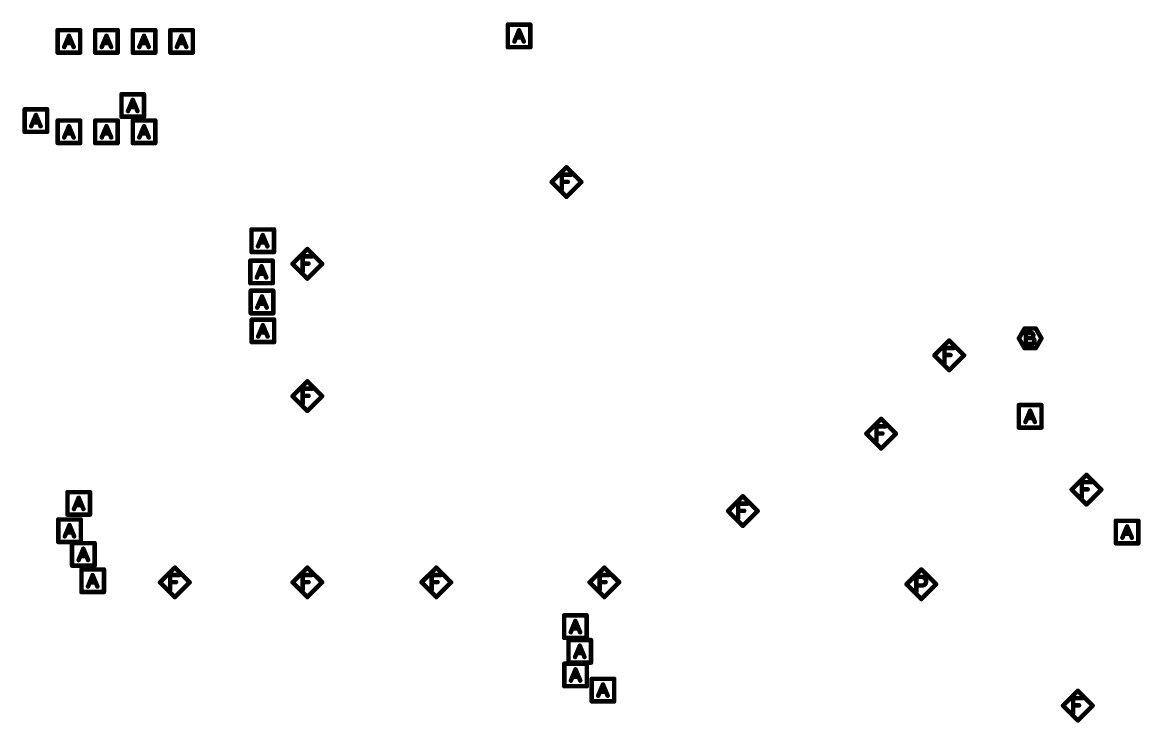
# Model space of a CAD drawing. Extents: x -14.2 to 19.9, y -5.2 to 16.9.
# Drawn here: x 2.344 to 3.833, y 1.987 to 2.919 of the extents above; entities that cross this region are included whole.
import ezdxf

# ---------------------------------------------------------------- set-up
doc = ezdxf.new("R2010")
doc.units = 0
doc.layers.get('0').update_dxf_attribs({"linetype": 'CONTINUOUS'})
doc.layers.add('FAB', color=2, linetype='CONTINUOUS')

# ---------------------------------------------------------------- blocks, each defined once
blk = doc.blocks.new('ROUND_1')
at = {"const_width": 0.003}
blk.add_lwpolyline([(-0.0015, 0, 1), (0.0015, 0, 1)], format="xyb", close=True, dxfattribs=at)

msp = doc.modelspace()

# ---------------------------------------------------------------- linework, layer by layer
at = {"layer": 'FAB', "const_width": 0.006}
for points in [[(2.9905, 2.8864), (2.9905, 2.9164)], [(2.9905, 2.9164), (3.0206, 2.9164)], [(3.0206, 2.9164), (3.0206, 2.8864)], [(2.3911, 2.8791), (2.3911, 2.9091)], [(2.3911, 2.9091), (2.4211, 2.9091)], [(2.3998, 2.8866), (2.4061, 2.9016)], [(2.4061, 2.9016), (2.4124, 2.8866)], [(2.4211, 2.9091), (2.4211, 2.8791)], [(2.4411, 2.8791), (2.4411, 2.9091)], [(2.4411, 2.9091), (2.4711, 2.9091)], [(2.4498, 2.8866), (2.4561, 2.9016)], [(2.4561, 2.9016), (2.4624, 2.8866)], [(2.4711, 2.9091), (2.4711, 2.8791)], [(2.4911, 2.8791), (2.4911, 2.9091)], [(2.4911, 2.9091), (2.5211, 2.9091)], [(2.4998, 2.8866), (2.5061, 2.9016)], [(2.5061, 2.9016), (2.5124, 2.8866)], [(2.5211, 2.9091), (2.5211, 2.8791)], [(2.5411, 2.8791), (2.5411, 2.9091)], [(2.5411, 2.9091), (2.5711, 2.9091)], [(2.5498, 2.8866), (2.5561, 2.9016)], [(2.5561, 2.9016), (2.5624, 2.8866)], [(2.5711, 2.9091), (2.5711, 2.8791)], [(2.9993, 2.8939), (3.0055, 2.9089)], [(3.0055, 2.9089), (3.0118, 2.8939)], [(2.4101, 2.8918), (2.4021, 2.8918)], [(2.4601, 2.8918), (2.4521, 2.8918)], [(2.5101, 2.8918), (2.5021, 2.8918)], [(2.5601, 2.8918), (2.5521, 2.8918)], [(3.0206, 2.8864), (2.9905, 2.8864)], [(3.0095, 2.8992), (3.0015, 2.8992)], [(2.4211, 2.8791), (2.3911, 2.8791)], [(2.4711, 2.8791), (2.4411, 2.8791)], [(2.5211, 2.8791), (2.4911, 2.8791)], [(2.5711, 2.8791), (2.5411, 2.8791)], [(2.4761, 2.7938), (2.4761, 2.8237)], [(2.4761, 2.8237), (2.5061, 2.8237)], [(2.4848, 2.8013), (2.4911, 2.8163)], [(2.4911, 2.8163), (2.4974, 2.8013)], [(2.5061, 2.8237), (2.5061, 2.7938)], [(2.3471, 2.7736), (2.3471, 2.8037)], [(2.3471, 2.8037), (2.3771, 2.8037)], [(2.3771, 2.8037), (2.3771, 2.7736)], [(2.4951, 2.8065), (2.4871, 2.8065)], [(2.3558, 2.7811), (2.3621, 2.7961)], [(2.3661, 2.7864), (2.3581, 2.7864)], [(2.3621, 2.7961), (2.3684, 2.7811)], [(2.3911, 2.7587), (2.3911, 2.7887)], [(2.3911, 2.7887), (2.4211, 2.7887)], [(2.4211, 2.7887), (2.4211, 2.7587)], [(2.4411, 2.7587), (2.4411, 2.7887)], [(2.4411, 2.7887), (2.4711, 2.7887)], [(2.4711, 2.7887), (2.4711, 2.7587)], [(2.5061, 2.7938), (2.4761, 2.7938)], [(2.4911, 2.7587), (2.4911, 2.7887)], [(2.4911, 2.7887), (2.5211, 2.7887)], [(2.5211, 2.7887), (2.5211, 2.7587)], [(2.3771, 2.7736), (2.3471, 2.7736)], [(2.3998, 2.7662), (2.4061, 2.7812)], [(2.4101, 2.7714), (2.4021, 2.7714)], [(2.4061, 2.7812), (2.4124, 2.7662)], [(2.4498, 2.7662), (2.4561, 2.7812)], [(2.4601, 2.7714), (2.4521, 2.7714)], [(2.4561, 2.7812), (2.4624, 2.7662)], [(2.4998, 2.7662), (2.5061, 2.7812)], [(2.5101, 2.7714), (2.5021, 2.7714)], [(2.5061, 2.7812), (2.5124, 2.7662)], [(2.4211, 2.7587), (2.3911, 2.7587)], [(2.4711, 2.7587), (2.4411, 2.7587)], [(2.5211, 2.7587), (2.4911, 2.7587)], [(3.049, 2.7068), (3.0687, 2.7265)], [(3.0687, 2.7265), (3.0884, 2.7068)], [(3.0625, 2.697), (3.0625, 2.7167)], [(3.0625, 2.7167), (3.0749, 2.7167)], [(3.0687, 2.6871), (3.049, 2.7068)], [(3.0703, 2.7071), (3.0625, 2.7071)], [(3.0884, 2.7068), (3.0687, 2.6871)], [(2.6492, 2.6136), (2.6492, 2.6437)], [(2.6492, 2.6437), (2.6792, 2.6437)], [(2.6579, 2.6212), (2.6642, 2.6362)], [(2.6642, 2.6362), (2.6704, 2.6212)], [(2.6792, 2.6437), (2.6792, 2.6136)], [(2.6682, 2.6264), (2.6602, 2.6264)], [(2.6792, 2.6136), (2.6492, 2.6136)], [(2.7039, 2.5979), (2.7236, 2.6176)], [(2.7174, 2.5881), (2.7174, 2.6078)], [(2.7174, 2.6078), (2.7298, 2.6078)], [(2.7236, 2.6176), (2.7433, 2.5979)], [(2.6476, 2.5722), (2.6476, 2.6021)], [(2.6476, 2.6021), (2.6776, 2.6021)], [(2.6563, 2.5796), (2.6626, 2.5947)], [(2.6626, 2.5947), (2.6689, 2.5796)], [(2.6776, 2.6021), (2.6776, 2.5722)], [(2.7236, 2.5782), (2.7039, 2.5979)], [(2.7252, 2.5982), (2.7174, 2.5982)], [(2.7433, 2.5979), (2.7236, 2.5782)], [(2.6666, 2.5849), (2.6586, 2.5849)], [(2.6776, 2.5722), (2.6476, 2.5722)], [(2.6482, 2.532), (2.6482, 2.5621)], [(2.6482, 2.5621), (2.6782, 2.5621)], [(2.6782, 2.5621), (2.6782, 2.532)], [(2.6569, 2.5396), (2.6632, 2.5545)], [(2.6672, 2.5448), (2.6592, 2.5448)], [(2.6632, 2.5545), (2.6695, 2.5396)], [(2.6782, 2.532), (2.6482, 2.532)], [(2.6494, 2.4937), (2.6494, 2.5236)], [(2.6494, 2.5236), (2.6794, 2.5236)], [(2.6581, 2.5011), (2.6644, 2.5162)], [(2.6644, 2.5162), (2.6707, 2.5011)], [(2.6794, 2.5236), (2.6794, 2.4937)], [(2.6684, 2.5064), (2.6604, 2.5064)], [(3.6711, 2.4987), (3.6786, 2.5117)], [(3.6786, 2.5117), (3.6936, 2.5117)], [(3.6871, 2.5062), (3.6803, 2.5062)], [(3.6803, 2.5062), (3.6803, 2.4912)], [(3.6881, 2.4992), (3.6803, 2.4992)], [(3.6889, 2.5054), (3.6871, 2.5062)], [(3.6881, 2.4992), (3.6891, 2.4999)], [(3.6898, 2.4987), (3.6881, 2.4992)], [(3.6898, 2.5044), (3.6889, 2.5054)], [(3.6891, 2.4999), (3.6898, 2.5012)], [(3.6904, 2.5029), (3.6898, 2.5044)], [(3.6898, 2.5012), (3.6904, 2.5029)], [(3.6936, 2.5117), (3.7011, 2.4987)], [(2.6794, 2.4937), (2.6494, 2.4937)], [(3.5586, 2.476), (3.5783, 2.4957)], [(3.5721, 2.4662), (3.5721, 2.4859)], [(3.5721, 2.4859), (3.5846, 2.4859)], [(3.5783, 2.4957), (3.598, 2.476)], [(3.6786, 2.4857), (3.6711, 2.4987)], [(3.6936, 2.4857), (3.6786, 2.4857)], [(3.6803, 2.4912), (3.6886, 2.4912)], [(3.6886, 2.4912), (3.6904, 2.4922)], [(3.6913, 2.4972), (3.6898, 2.4987)], [(3.6904, 2.4922), (3.6913, 2.4937)], [(3.6918, 2.4954), (3.6913, 2.4972)], [(3.6913, 2.4937), (3.6918, 2.4954)], [(3.7011, 2.4987), (3.6936, 2.4857)], [(3.5783, 2.4563), (3.5586, 2.476)], [(3.58, 2.4764), (3.5721, 2.4764)], [(3.598, 2.476), (3.5783, 2.4563)], [(2.7039, 2.4217), (2.7236, 2.4414)], [(2.7236, 2.4414), (2.7433, 2.4217)], [(2.7174, 2.4119), (2.7174, 2.4316)], [(2.7174, 2.4316), (2.7298, 2.4316)], [(2.7236, 2.4021), (2.7039, 2.4217)], [(2.7252, 2.4221), (2.7174, 2.4221)], [(2.7433, 2.4217), (2.7236, 2.4021)], [(3.6711, 2.3798), (3.6711, 2.4098)], [(3.6711, 2.4098), (3.7011, 2.4098)], [(3.7011, 2.4098), (3.7011, 2.3798)], [(3.6798, 2.3873), (3.6861, 2.4023)], [(3.6861, 2.4023), (3.6924, 2.3873)], [(3.468, 2.3717), (3.4876, 2.3914)], [(3.4814, 2.3619), (3.4814, 2.3816)], [(3.4814, 2.3816), (3.4939, 2.3816)], [(3.4876, 2.3914), (3.5073, 2.3717)], [(3.7011, 2.3798), (3.6711, 2.3798)], [(3.6901, 2.3926), (3.6821, 2.3926)], [(3.4876, 2.352), (3.468, 2.3717)], [(3.4893, 2.372), (3.4814, 2.372)], [(3.5073, 2.3717), (3.4876, 2.352)], [(3.7414, 2.2972), (3.7611, 2.3169)], [(3.7549, 2.2874), (3.7549, 2.3071)], [(3.7549, 2.3071), (3.7673, 2.3071)], [(3.7611, 2.3169), (3.7808, 2.2972)], [(2.4041, 2.2639), (2.4041, 2.2939)], [(2.4041, 2.2939), (2.4341, 2.2939)], [(2.4341, 2.2939), (2.4341, 2.2639)], [(3.7611, 2.2775), (3.7414, 2.2972)], [(3.7627, 2.2976), (3.7549, 2.2976)], [(3.7808, 2.2972), (3.7611, 2.2775)], [(2.4128, 2.2714), (2.4191, 2.2864)], [(2.4231, 2.2767), (2.4151, 2.2767)], [(2.4191, 2.2864), (2.4254, 2.2714)], [(3.2839, 2.2687), (3.3035, 2.2884)], [(3.2973, 2.2589), (3.2973, 2.2786)], [(3.2973, 2.2786), (3.3098, 2.2786)], [(3.3035, 2.2884), (3.3232, 2.2687)], [(2.4341, 2.2639), (2.4041, 2.2639)], [(3.3035, 2.249), (3.2839, 2.2687)], [(3.3052, 2.269), (3.2973, 2.269)], [(3.3232, 2.2687), (3.3035, 2.249)], [(2.3919, 2.2275), (2.3919, 2.2575)], [(2.3919, 2.2575), (2.4219, 2.2575)], [(2.4006, 2.235), (2.4069, 2.25)], [(2.4069, 2.25), (2.4131, 2.235)], [(2.4219, 2.2575), (2.4219, 2.2275)], [(3.8002, 2.2257), (3.8002, 2.2557)], [(3.8002, 2.2557), (3.8302, 2.2557)], [(3.8089, 2.2332), (3.8152, 2.2482)], [(3.8152, 2.2482), (3.8215, 2.2332)], [(3.8302, 2.2557), (3.8302, 2.2257)], [(2.4109, 2.2402), (2.4029, 2.2402)], [(3.8192, 2.2385), (3.8112, 2.2385)], [(2.4219, 2.2275), (2.3919, 2.2275)], [(2.4103, 2.196), (2.4103, 2.226)], [(2.4103, 2.226), (2.4403, 2.226)], [(2.419, 2.2035), (2.4253, 2.2185)], [(2.4253, 2.2185), (2.4316, 2.2035)], [(2.4403, 2.226), (2.4403, 2.196)], [(3.8302, 2.2257), (3.8002, 2.2257)], [(2.4293, 2.2087), (2.4213, 2.2087)], [(2.4403, 2.196), (2.4103, 2.196)], [(2.4228, 2.1608), (2.4228, 2.1908)], [(2.4228, 2.1908), (2.4527, 2.1908)], [(2.4527, 2.1908), (2.4527, 2.1608)], [(2.5274, 2.1738), (2.5471, 2.1934)], [(2.5471, 2.1934), (2.5668, 2.1738)], [(2.7039, 2.1738), (2.7236, 2.1934)], [(2.7236, 2.1934), (2.7433, 2.1738)], [(2.8756, 2.1738), (2.8953, 2.1934)], [(2.8953, 2.1934), (2.915, 2.1738)], [(3.0994, 2.1738), (3.1191, 2.1934)], [(3.1191, 2.1934), (3.1388, 2.1738)], [(3.5215, 2.1712), (3.5412, 2.1909)], [(3.5412, 2.1909), (3.5609, 2.1712)], [(2.4315, 2.1683), (2.4377, 2.1833)], [(2.4417, 2.1735), (2.4337, 2.1735)], [(2.4377, 2.1833), (2.444, 2.1683)], [(2.5471, 2.1541), (2.5274, 2.1738)], [(2.5409, 2.1639), (2.5409, 2.1836)], [(2.5409, 2.1836), (2.5533, 2.1836)], [(2.5487, 2.1741), (2.5409, 2.1741)], [(2.5668, 2.1738), (2.5471, 2.1541)], [(2.7236, 2.1541), (2.7039, 2.1738)], [(2.7174, 2.1639), (2.7174, 2.1836)], [(2.7174, 2.1836), (2.7298, 2.1836)], [(2.7252, 2.1741), (2.7174, 2.1741)], [(2.7433, 2.1738), (2.7236, 2.1541)], [(2.8953, 2.1541), (2.8756, 2.1738)], [(2.8891, 2.1639), (2.8891, 2.1836)], [(2.8891, 2.1836), (2.9016, 2.1836)], [(2.897, 2.1741), (2.8891, 2.1741)], [(2.915, 2.1738), (2.8953, 2.1541)], [(3.1191, 2.1541), (3.0994, 2.1738)], [(3.1129, 2.1639), (3.1129, 2.1836)], [(3.1129, 2.1836), (3.1253, 2.1836)], [(3.1207, 2.1741), (3.1129, 2.1741)], [(3.1388, 2.1738), (3.1191, 2.1541)], [(3.5412, 2.1515), (3.5215, 2.1712)], [(3.5346, 2.1613), (3.5346, 2.181)], [(3.5346, 2.181), (3.5425, 2.181)], [(3.5609, 2.1712), (3.5412, 2.1515)], [(3.5425, 2.181), (3.5451, 2.18)], [(3.5451, 2.18), (3.5471, 2.1777)], [(3.5471, 2.1725), (3.5454, 2.1705)], [(3.5471, 2.1777), (3.5477, 2.1751)], [(3.5477, 2.1751), (3.5471, 2.1725)], [(2.4527, 2.1608), (2.4228, 2.1608)], [(3.5425, 2.1695), (3.5346, 2.1695)], [(3.5454, 2.1705), (3.5425, 2.1695)], [(3.0655, 2.0998), (3.0655, 2.1298)], [(3.0655, 2.1298), (3.0955, 2.1298)], [(3.0955, 2.1298), (3.0955, 2.0998)], [(3.0743, 2.1073), (3.0805, 2.1223)], [(3.0845, 2.1125), (3.0765, 2.1125)], [(3.0805, 2.1223), (3.0868, 2.1073)], [(3.0955, 2.0998), (3.0655, 2.0998)], [(3.0714, 2.0669), (3.0714, 2.0969)], [(3.0714, 2.0969), (3.1014, 2.0969)], [(3.1014, 2.0969), (3.1014, 2.0669)], [(3.0801, 2.0744), (3.0864, 2.0894)], [(3.0864, 2.0894), (3.0926, 2.0744)], [(3.1014, 2.0669), (3.0714, 2.0669)], [(3.0904, 2.0797), (3.0824, 2.0797)], [(3.0657, 2.0354), (3.0657, 2.0654)], [(3.0657, 2.0654), (3.0957, 2.0654)], [(3.0745, 2.0429), (3.0807, 2.0579)], [(3.0807, 2.0579), (3.087, 2.0429)], [(3.0957, 2.0654), (3.0957, 2.0354)], [(3.0847, 2.0482), (3.0767, 2.0482)], [(3.1022, 2.0153), (3.1022, 2.0453)], [(3.1022, 2.0453), (3.1322, 2.0453)], [(3.1109, 2.0228), (3.1172, 2.0378)], [(3.1172, 2.0378), (3.1235, 2.0228)], [(3.1322, 2.0453), (3.1322, 2.0153)], [(3.0957, 2.0354), (3.0657, 2.0354)], [(3.1212, 2.028), (3.1132, 2.028)], [(3.7299, 2.0096), (3.7496, 2.0293)], [(3.7496, 2.0293), (3.7693, 2.0096)], [(3.1322, 2.0153), (3.1022, 2.0153)], [(3.7496, 1.9899), (3.7299, 2.0096)], [(3.7433, 1.9998), (3.7433, 2.0195)], [(3.7433, 2.0195), (3.7558, 2.0195)], [(3.7512, 2.01), (3.7433, 2.01)], [(3.7693, 2.0096), (3.7496, 1.9899)]]:
    msp.add_lwpolyline(points, dxfattribs=at)

# ---------------------------------------------------------------- block references
at = {"layer": 'FAB'}
for p in [(2.9905, 2.9164), (2.9905, 2.9164), (3.0206, 2.9164), (3.0206, 2.9164), (2.3911, 2.9091), (2.3911, 2.9091), (2.4061, 2.9016), (2.4061, 2.9016), (2.4211, 2.9091), (2.4211, 2.9091), (2.4411, 2.9091), (2.4411, 2.9091), (2.4561, 2.9016), (2.4561, 2.9016), (2.4711, 2.9091), (2.4711, 2.9091), (2.4911, 2.9091), (2.4911, 2.9091), (2.5061, 2.9016), (2.5061, 2.9016), (2.5211, 2.9091), (2.5211, 2.9091), (2.5411, 2.9091), (2.5411, 2.9091), (2.5561, 2.9016), (2.5561, 2.9016), (2.5711, 2.9091), (2.5711, 2.9091), (3.0055, 2.9089), (3.0055, 2.9089), (2.3998, 2.8866), (2.4021, 2.8918), (2.4101, 2.8918), (2.4124, 2.8866), (2.4498, 2.8866), (2.4521, 2.8918), (2.4601, 2.8918), (2.4624, 2.8866), (2.4998, 2.8866), (2.5021, 2.8918), (2.5101, 2.8918), (2.5124, 2.8866), (2.5498, 2.8866), (2.5521, 2.8918), (2.5601, 2.8918), (2.5624, 2.8866), (2.9905, 2.8864), (2.9905, 2.8864), (2.9993, 2.8939), (3.0015, 2.8992), (3.0095, 2.8992), (3.0118, 2.8939), (3.0206, 2.8864), (3.0206, 2.8864), (2.3911, 2.8791), (2.3911, 2.8791), (2.4211, 2.8791), (2.4211, 2.8791), (2.4411, 2.8791), (2.4411, 2.8791), (2.4711, 2.8791), (2.4711, 2.8791), (2.4911, 2.8791), (2.4911, 2.8791), (2.5211, 2.8791), (2.5211, 2.8791), (2.5411, 2.8791), (2.5411, 2.8791), (2.5711, 2.8791), (2.5711, 2.8791), (2.4761, 2.8237), (2.4761, 2.8237), (2.4911, 2.8163), (2.4911, 2.8163), (2.5061, 2.8237), (2.5061, 2.8237), (2.3471, 2.8037), (2.3471, 2.8037), (2.3771, 2.8037), (2.3771, 2.8037), (2.4848, 2.8013), (2.4871, 2.8065), (2.4951, 2.8065), (2.4974, 2.8013), (2.3581, 2.7864), (2.3621, 2.7961), (2.3621, 2.7961), (2.3661, 2.7864), (2.3911, 2.7887), (2.3911, 2.7887), (2.4211, 2.7887), (2.4211, 2.7887), (2.4411, 2.7887), (2.4411, 2.7887), (2.4711, 2.7887), (2.4711, 2.7887), (2.4761, 2.7938), (2.4761, 2.7938), (2.4911, 2.7887), (2.4911, 2.7887), (2.5061, 2.7938), (2.5061, 2.7938), (2.5211, 2.7887), (2.5211, 2.7887), (2.3471, 2.7736), (2.3471, 2.7736), (2.3558, 2.7811), (2.3684, 2.7811), (2.3771, 2.7736), (2.3771, 2.7736), (2.4021, 2.7714), (2.4061, 2.7812), (2.4061, 2.7812), (2.4101, 2.7714), (2.4521, 2.7714), (2.4561, 2.7812), (2.4561, 2.7812), (2.4601, 2.7714), (2.5021, 2.7714), (2.5061, 2.7812), (2.5061, 2.7812), (2.5101, 2.7714), (2.3911, 2.7587), (2.3911, 2.7587), (2.3998, 2.7662), (2.4124, 2.7662), (2.4211, 2.7587), (2.4211, 2.7587), (2.4411, 2.7587), (2.4411, 2.7587), (2.4498, 2.7662), (2.4624, 2.7662), (2.4711, 2.7587), (2.4711, 2.7587), (2.4911, 2.7587), (2.4911, 2.7587), (2.4998, 2.7662), (2.5124, 2.7662), (2.5211, 2.7587), (2.5211, 2.7587), (3.0687, 2.7265), (3.0687, 2.7265), (3.0625, 2.7167), (3.0625, 2.7167), (3.0749, 2.7167), (3.049, 2.7068), (3.049, 2.7068), (3.0625, 2.7071), (3.0625, 2.697), (3.0703, 2.7071), (3.0884, 2.7068), (3.0884, 2.7068), (3.0687, 2.6871), (3.0687, 2.6871), (2.6492, 2.6437), (2.6492, 2.6437), (2.6642, 2.6362), (2.6642, 2.6362), (2.6792, 2.6437), (2.6792, 2.6437), (2.6579, 2.6212), (2.6602, 2.6264), (2.6682, 2.6264), (2.6704, 2.6212), (2.6492, 2.6136), (2.6492, 2.6136), (2.6792, 2.6136), (2.6792, 2.6136), (2.7174, 2.6078), (2.7174, 2.6078), (2.7236, 2.6176), (2.7236, 2.6176), (2.7298, 2.6078), (2.6476, 2.6021), (2.6476, 2.6021), (2.6626, 2.5947), (2.6626, 2.5947), (2.6776, 2.6021), (2.6776, 2.6021), (2.7039, 2.5979), (2.7039, 2.5979), (2.7174, 2.5982), (2.7174, 2.5881), (2.7252, 2.5982), (2.7433, 2.5979), (2.7433, 2.5979), (2.6563, 2.5796), (2.6586, 2.5849), (2.6666, 2.5849), (2.6689, 2.5796), (2.7236, 2.5782), (2.7236, 2.5782), (2.6476, 2.5722), (2.6476, 2.5722), (2.6482, 2.5621), (2.6482, 2.5621), (2.6776, 2.5722), (2.6776, 2.5722), (2.6782, 2.5621), (2.6782, 2.5621), (2.6592, 2.5448), (2.6632, 2.5545), (2.6632, 2.5545), (2.6672, 2.5448), (2.6482, 2.532), (2.6482, 2.532), (2.6569, 2.5396), (2.6695, 2.5396), (2.6782, 2.532), (2.6782, 2.532), (2.6494, 2.5236), (2.6494, 2.5236), (2.6644, 2.5162), (2.6644, 2.5162), (2.6794, 2.5236), (2.6794, 2.5236), (2.6581, 2.5011), (2.6604, 2.5064), (2.6684, 2.5064), (2.6707, 2.5011), (3.6786, 2.5117), (3.6786, 2.5117), (3.6803, 2.5062), (3.6803, 2.5062), (3.6803, 2.4992), (3.6871, 2.5062), (3.6871, 2.5062), (3.6881, 2.4992), (3.6881, 2.4992), (3.6881, 2.4992), (3.6889, 2.5054), (3.6889, 2.5054), (3.6891, 2.4999), (3.6891, 2.4999), (3.6898, 2.5044), (3.6898, 2.5044), (3.6898, 2.5012), (3.6898, 2.5012), (3.6904, 2.5029), (3.6904, 2.5029), (3.6936, 2.5117), (3.6936, 2.5117), (2.6494, 2.4937), (2.6494, 2.4937), (2.6794, 2.4937), (2.6794, 2.4937), (3.5721, 2.4859), (3.5721, 2.4859), (3.5783, 2.4957), (3.5783, 2.4957), (3.5846, 2.4859), (3.6711, 2.4987), (3.6711, 2.4987), (3.6786, 2.4857), (3.6786, 2.4857), (3.6803, 2.4912), (3.6803, 2.4912), (3.6886, 2.4912), (3.6886, 2.4912), (3.6898, 2.4987), (3.6898, 2.4987), (3.6904, 2.4922), (3.6904, 2.4922), (3.6913, 2.4972), (3.6913, 2.4972), (3.6913, 2.4937), (3.6913, 2.4937), (3.6918, 2.4954), (3.6918, 2.4954), (3.6936, 2.4857), (3.6936, 2.4857), (3.7011, 2.4987), (3.7011, 2.4987), (3.5586, 2.476), (3.5586, 2.476), (3.5721, 2.4764), (3.58, 2.4764), (3.598, 2.476), (3.598, 2.476), (3.5721, 2.4662), (3.5783, 2.4563), (3.5783, 2.4563), (2.7236, 2.4414), (2.7236, 2.4414), (2.7174, 2.4316), (2.7174, 2.4316), (2.7298, 2.4316), (2.7039, 2.4217), (2.7039, 2.4217), (2.7174, 2.4221), (2.7174, 2.4119), (2.7252, 2.4221), (2.7433, 2.4217), (2.7433, 2.4217), (3.6711, 2.4098), (3.6711, 2.4098), (3.7011, 2.4098), (3.7011, 2.4098), (2.7236, 2.4021), (2.7236, 2.4021), (3.6861, 2.4023), (3.6861, 2.4023), (3.4814, 2.3816), (3.4814, 2.3816), (3.4876, 2.3914), (3.4876, 2.3914), (3.4939, 2.3816), (3.6711, 2.3798), (3.6711, 2.3798), (3.6798, 2.3873), (3.6821, 2.3926), (3.6901, 2.3926), (3.6924, 2.3873), (3.7011, 2.3798), (3.7011, 2.3798), (3.468, 2.3717), (3.468, 2.3717), (3.4814, 2.372), (3.4893, 2.372), (3.5073, 2.3717), (3.5073, 2.3717), (3.4814, 2.3619), (3.4876, 2.352), (3.4876, 2.352), (3.7549, 2.3071), (3.7549, 2.3071), (3.7611, 2.3169), (3.7611, 2.3169), (3.7673, 2.3071), (2.4041, 2.2939), (2.4041, 2.2939), (2.4341, 2.2939), (2.4341, 2.2939), (3.7414, 2.2972), (3.7414, 2.2972), (3.7549, 2.2976), (3.7627, 2.2976), (3.7808, 2.2972), (3.7808, 2.2972), (2.4151, 2.2767), (2.4191, 2.2864), (2.4191, 2.2864), (2.4231, 2.2767), (3.2973, 2.2786), (3.2973, 2.2786), (3.3035, 2.2884), (3.3035, 2.2884), (3.3098, 2.2786), (3.7549, 2.2874), (3.7611, 2.2775), (3.7611, 2.2775), (2.4041, 2.2639), (2.4041, 2.2639), (2.4128, 2.2714), (2.4254, 2.2714), (2.4341, 2.2639), (2.4341, 2.2639), (3.2839, 2.2687), (3.2839, 2.2687), (3.2973, 2.269), (3.3052, 2.269), (3.3232, 2.2687), (3.3232, 2.2687), (2.3919, 2.2575), (2.3919, 2.2575), (2.4069, 2.25), (2.4069, 2.25), (2.4219, 2.2575), (2.4219, 2.2575), (3.2973, 2.2589), (3.3035, 2.249), (3.3035, 2.249), (3.8002, 2.2557), (3.8002, 2.2557), (3.8152, 2.2482), (3.8152, 2.2482), (3.8302, 2.2557), (3.8302, 2.2557), (2.4006, 2.235), (2.4029, 2.2402), (2.4109, 2.2402), (2.4131, 2.235), (3.8089, 2.2332), (3.8112, 2.2385), (3.8192, 2.2385), (3.8215, 2.2332), (2.3919, 2.2275), (2.3919, 2.2275), (2.4103, 2.226), (2.4103, 2.226), (2.4219, 2.2275), (2.4219, 2.2275), (2.4253, 2.2185), (2.4253, 2.2185), (2.4403, 2.226), (2.4403, 2.226), (3.8002, 2.2257), (3.8002, 2.2257), (3.8302, 2.2257), (3.8302, 2.2257), (2.419, 2.2035), (2.4213, 2.2087), (2.4293, 2.2087), (2.4316, 2.2035), (2.4103, 2.196), (2.4103, 2.196), (2.4228, 2.1908), (2.4228, 2.1908), (2.4403, 2.196), (2.4403, 2.196), (2.4527, 2.1908), (2.4527, 2.1908), (2.5471, 2.1934), (2.5471, 2.1934), (2.7236, 2.1934), (2.7236, 2.1934), (2.8953, 2.1934), (2.8953, 2.1934), (3.1191, 2.1934), (3.1191, 2.1934), (3.5412, 2.1909), (3.5412, 2.1909), (2.4337, 2.1735), (2.4377, 2.1833), (2.4377, 2.1833), (2.4417, 2.1735), (2.5274, 2.1738), (2.5274, 2.1738), (2.5409, 2.1836), (2.5409, 2.1836), (2.5409, 2.1741), (2.5487, 2.1741), (2.5533, 2.1836), (2.5668, 2.1738), (2.5668, 2.1738), (2.7039, 2.1738), (2.7039, 2.1738), (2.7174, 2.1836), (2.7174, 2.1836), (2.7174, 2.1741), (2.7252, 2.1741), (2.7298, 2.1836), (2.7433, 2.1738), (2.7433, 2.1738), (2.8756, 2.1738), (2.8756, 2.1738), (2.8891, 2.1836), (2.8891, 2.1836), (2.8891, 2.1741), (2.897, 2.1741), (2.9016, 2.1836), (2.915, 2.1738), (2.915, 2.1738), (3.0994, 2.1738), (3.0994, 2.1738), (3.1129, 2.1836), (3.1129, 2.1836), (3.1129, 2.1741), (3.1207, 2.1741), (3.1253, 2.1836), (3.1388, 2.1738), (3.1388, 2.1738), (3.5215, 2.1712), (3.5215, 2.1712), (3.5346, 2.181), (3.5346, 2.181), (3.5425, 2.181), (3.5425, 2.181), (3.5451, 2.18), (3.5451, 2.18), (3.5471, 2.1777), (3.5471, 2.1777), (3.5471, 2.1725), (3.5471, 2.1725), (3.5477, 2.1751), (3.5477, 2.1751), (3.5609, 2.1712), (3.5609, 2.1712), (2.4228, 2.1608), (2.4228, 2.1608), (2.4315, 2.1683), (2.444, 2.1683), (2.4527, 2.1608), (2.4527, 2.1608), (2.5409, 2.1639), (2.7174, 2.1639), (2.8891, 2.1639), (3.1129, 2.1639), (3.5346, 2.1695), (3.5346, 2.1613), (3.5425, 2.1695), (3.5425, 2.1695), (3.5454, 2.1705), (3.5454, 2.1705), (2.5471, 2.1541), (2.5471, 2.1541), (2.7236, 2.1541), (2.7236, 2.1541), (2.8953, 2.1541), (2.8953, 2.1541), (3.1191, 2.1541), (3.1191, 2.1541), (3.5412, 2.1515), (3.5412, 2.1515), (3.0655, 2.1298), (3.0655, 2.1298), (3.0955, 2.1298), (3.0955, 2.1298), (3.0765, 2.1125), (3.0805, 2.1223), (3.0805, 2.1223), (3.0845, 2.1125), (3.0655, 2.0998), (3.0655, 2.0998), (3.0714, 2.0969), (3.0714, 2.0969), (3.0743, 2.1073), (3.0868, 2.1073), (3.0955, 2.0998), (3.0955, 2.0998), (3.1014, 2.0969), (3.1014, 2.0969), (3.0864, 2.0894), (3.0864, 2.0894), (3.0714, 2.0669), (3.0714, 2.0669), (3.0801, 2.0744), (3.0824, 2.0797), (3.0904, 2.0797), (3.0926, 2.0744), (3.1014, 2.0669), (3.1014, 2.0669), (3.0657, 2.0654), (3.0657, 2.0654), (3.0807, 2.0579), (3.0807, 2.0579), (3.0957, 2.0654), (3.0957, 2.0654), (3.0745, 2.0429), (3.0767, 2.0482), (3.0847, 2.0482), (3.087, 2.0429), (3.1022, 2.0453), (3.1022, 2.0453), (3.1172, 2.0378), (3.1172, 2.0378), (3.1322, 2.0453), (3.1322, 2.0453), (3.0657, 2.0354), (3.0657, 2.0354), (3.0957, 2.0354), (3.0957, 2.0354), (3.1109, 2.0228), (3.1132, 2.028), (3.1212, 2.028), (3.1235, 2.0228), (3.7496, 2.0293), (3.7496, 2.0293), (3.1022, 2.0153), (3.1022, 2.0153), (3.1322, 2.0153), (3.1322, 2.0153), (3.7299, 2.0096), (3.7299, 2.0096), (3.7433, 2.0195), (3.7433, 2.0195), (3.7433, 2.01), (3.7512, 2.01), (3.7558, 2.0195), (3.7693, 2.0096), (3.7693, 2.0096), (3.7433, 1.9998), (3.7496, 1.9899), (3.7496, 1.9899)]:
    msp.add_blockref('ROUND_1', p, dxfattribs=at)

doc.saveas('drawing.dxf')
